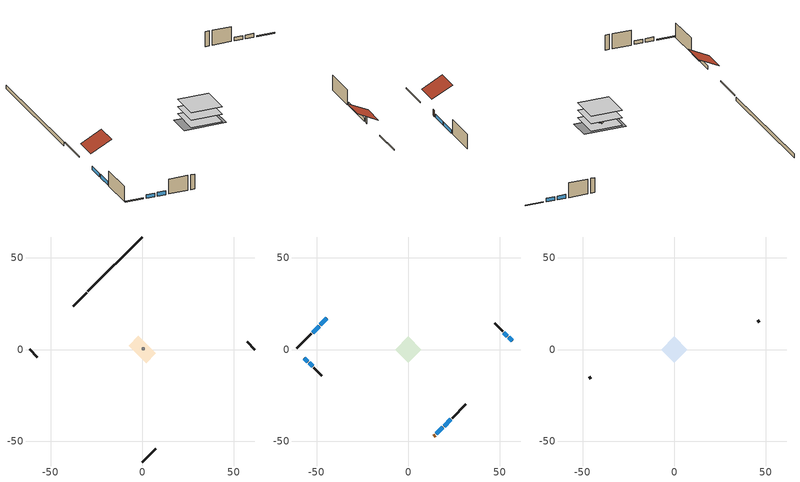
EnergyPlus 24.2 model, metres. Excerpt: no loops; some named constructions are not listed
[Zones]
central ac and furnace airloop ret air zone
 floor adiabatic (AdiabaticConst): 0,0 0,1 1,1 1,0 z0
 wall adiabatic (AdiabaticConst): 0,1 0,0 1,0 1,1 0,1 z0:1
 ceiling adiabatic (AdiabaticConst): 1,0 1,1 0,1 0,0 z1
crawlspace - vented
 floor foundation (Slab1 construction): -7.42,2.12 -2.12,7.42 7.42,-2.12 2.12,-7.42 z-0.91
 wall outside (RimJoist1 construction): -30.35,31.01 -37.7,23.67 z0.3:0.61
 wall outside (RimJoist2 construction): 61.36,0 57.27,4.09 z0.3:0.61
 wall outside (RimJoist3 construction): 0,-61.36 7.35,-54.01 z0.3:0.61
 wall outside (RimJoist4 construction): -61.36,0 -57.27,-4.09 z0.3:0.61
 wall foundation (FoundationWall1 construction): 0,61.36 -29.69,31.67 z-0.91:0.3
conditioned space
 floor to crawlspace - vented (Floor1 construction): -7.11,0 0,7.11 7.11,0 0,-7.11 z0.3
 floor adiabatic (AdiabaticFloorConstruction): -7.11,0 0,7.11 7.11,0 0,-7.11 z2.74
 wall outside (AdiabaticWallConstruction 1): 13.98,-47.38 14.63,-46.73 z0.3:2.34
 wall outside (AdiabaticWallConstruction): -44.33,17.03 -47.95,13.41 / -48.6,12.76 -52.22,9.14 / 19.51,-41.85 23.27,-38.09 z0.3:1.46; 56.61,4.75 54.7,6.66 / 54.04,7.32 52.14,9.22 / -56.61,-4.75 -54.7,-6.66 / -54.04,-7.32 -52.14,-9.22 z0.3:1.52; 15.28,-46.08 18.85,-42.51 z0.3:1.43
 wall outside (Wall1 construction): -52.88,8.48 -60.7,0.66 z0.3:5.18
 wall outside (Wall2 construction): 51.48,9.88 47.13,14.23 z0.3:5.18
 wall outside (Wall3 construction): 23.92,-37.44 31.48,-29.88 z0.3:5.18
 wall outside (Wall4 construction): -51.48,-9.88 -47.13,-14.23 z0.3:5.18
 window (WindowConstruction): -44.33,17.03 -47.95,13.41 z0.3:1.46
 window (WindowConstruction 1): -48.6,12.76 -52.22,9.14 z0.3:1.46
 window (WindowConstruction 2): 56.61,4.75 54.7,6.66 z0.3:1.52
 window (WindowConstruction 3): 54.04,7.32 52.14,9.22 z0.3:1.52
 window (WindowConstruction 4): 15.29,-46.08 18.85,-42.51 z0.3:1.43
 window (WindowConstruction 5): 19.51,-41.85 23.27,-38.09 z0.3:1.46
 window (WindowConstruction 6): -56.61,-4.75 -54.7,-6.66 z0.3:1.52
 window (WindowConstruction 7): -54.04,-7.32 -52.14,-9.22 z0.3:1.52
 door (Door): 13.98,-47.38 14.63,-46.73 z0.3:2.34
 ceiling adiabatic (AdiabaticFloorConstruction): 0,-7.11 7.11,0 0,7.11 -7.11,0 z2.74
attic - vented
 floor to conditioned space (Floor2 construction Reversed): -7.11,0 0,7.11 7.11,0 0,-7.11 z5.18
 wall outside (Wall5 construction): 46.47,14.89 45.46,15.91 z0.3:5.18
 wall outside (Wall6 construction): -46.47,-14.89 -45.46,-15.91 z0.3:5.18
 roof outside (Roof1 construction): -43.67,17.69,5.18 -38.91,12.93,8.55 -33.59,18.25,8.55 -38.35,23.01,5.18
 roof outside (Roof2 construction): 13.33,-48.04,5.18 8.57,-43.28,8.55 3.25,-48.6,8.55 8.01,-53.35,5.18
[Material] Roughness=Rough; Thermal Absorptance=0.9
Name | Thickness {m} | Conductivity {W/m-K} | Density {kg/m3} | Specific Heat {J/kg-K} | Solar Absorptance | Visible Absorptance
ceiling loosefill ins | 0.254 | 0.0480833 | 16.02 | 1046.75 | 0.7 | 0.7
ceiling stud and cavity | 0.1397 | 0.104117 | 65.682 | 1177.47 | 0.7 | 0.7
floor covering | 0.0127 | 0.0433444 | 54.468 | 1339.84 | 0.6 | 0.6
floor stud and cavity | 0.1397 | 0.923637 | 92.3553 | 1139.71 | 0.7 | 0.7
gypsum board | 0.0127 | 0.160291 | 801 | 837.4 | 0.6 | 0.6
osb sheathing 0.75 in. | 0.01905 | 0.115458 | 512.64 | 1214.23 | 0.7 | 0.7
[Construction]
Floor1 construction Reversed: floor covering, osb sheathing 0.75 in., floor stud and cavity
Floor2 construction: ceiling loosefill ins, ceiling stud and cavity, gypsum board
[EnergyManagementSystem:Program]
infil_program: Set p_m = 0.14; Set p_s = 0.22; Set s_m = 270; Set s_s = 370; Set z_m = 9.99744; Set z_s = 4.8768; Set f_t = (((s_m/z_m)^p_m)*((z_s/s_s)^p_s)); Set Tdiff = tin_s-tout_s; Set dT = @Abs Tdiff; Set c = 0.2667; Set Cs = 0.0872; Set Cw = 0.1017; Set n = 0.65; Set sft = (f_t*0.5); Set temp1 = ((c*Cw)*((sft*site_vw_s)^(2*n)))^2; Set Qinf = (((c*Cs*(dT^n))^2)+temp1)^0.5; Set Qinf = (@Max Qinf 0); Set mech_vent_house_fan_sensible_load_act = 0.0; Set mech_vent_house_fan_latent_load_act = 0.0; Set OASupInPb = out_pb_s; Set OASupInTemp = tout_s; Set OASupInW = out_wt_s; Set OASupRho = (@RhoAirFnPbTdbW OASupInPb OASupInTemp OASupInW); Set OASupCp = (@CpAirFnW OASupInW); Set OASupInEnth = (@HFnTdbW OASupInTemp OASupInW); Set ZoneTemp = tin_s; Set ZoneW = win_s; Set ZoneCp = (@CpAirFnW ZoneW); Set ZoneAirEnth = (@HFnTdbW ZoneTemp ZoneW); Set mech_vent_house_fan_cfis_act = 0.0; Set QWHV_cfis_sup = 0.0; Set QWHV_cfis_suppl_sup = 0.0; Set QWHV_cfis_suppl_exh = 0.0; Set Qrange = 0; Set Qrange = Qrange + 0.04719 * mech_vent_range_fan_0_sch_s; Set Qbath = 0; Set Qbath = Qbath + 0.04719 * mech_vent_bath_fan_0_sch_s; Set Qdryer = 0; Set Qdryer = Qdryer + 0.11042 * clothes_dryer_exhaust_0_sch_s; Set QWHV_sup = 0.0; Set QWHV_exh = 0.0; Set Qsupply = QWHV_sup + QWHV_cfis_sup + QWHV_cfis_suppl_sup; Set Qexhaust = Qrange + Qbath + Qdryer + QWHV_exh + QWHV_cfis_suppl_exh; Set Qfan = (@Max Qexhaust Qsupply); Set Qducts = 0; Set Qducts = Qducts - central_ac_and_furnace_airloop_0_DuctImbalLkSupFanEquivCond; Set Qducts = Qducts + central_ac_and_furnace_airloop_0_DuctImbalLkExhFanEquivCond; If Qducts < 0; Set Qsupply = Qsupply - Qducts; Else; Set Qexhaust = Qexhaust + Qducts; EndIf; Set Qfan_with_ducts = (@Max Qexhaust Qsupply); Set Qimb = (@Abs (Qsupply - Qexhaust)); If Qinf + Qimb > 0; Set Qtot = Qfan_with_ducts + (Qinf^2) / (Qinf + Qimb); Else; Set Qtot = Qfan_with_ducts; EndIf; Set Qinf_adj = Qtot - Qfan; Set infil_flow_act = Qinf_adj; Set infil_program_Qinf = Qinf_adj; Set infil_program_Qfan = Qfan; Set Qload = Qfan; Set Effectiveness_Sens = 0.0; Set Effectiveness_Lat = 0.0; Set Fan_MFR = Qload * OASupRho; Set ZoneInEnth = OASupInEnth; Set ZoneInTemp = OASupInTemp; Set FanTotalToCond = Fan_MFR * (ZoneInEnth - ZoneAirEnth); Set FanSensToCond = Fan_MFR * ZoneCp * (ZoneInTemp - ZoneTemp); Set FanLatToCond = FanTotalToCond - FanSensToCond; Set mech_vent_house_fan_sensible_load_act = mech_vent_house_fan_sensible_load_act + FanSensToCond; Set mech_vent_house_fan_latent_load_act = mech_vent_house_fan_latent_load_act + FanLatToCond
unmet_hours_program: Set htg_unmet_hours = 0; Set clg_unmet_hours = 0; Set unit_htg_unmet_hours = 0; If ((DayOfYear >= 1) && (DayOfYear <= 365)); Set unit_htg_unmet_hours = unit_htg_unmet_hours + conditioned_space_htg_unmet_s; If unit_htg_unmet_hours > htg_unmet_hours; Set htg_unmet_hours = unit_htg_unmet_hours; EndIf; EndIf; Set unit_clg_unmet_hours = 0; If ((DayOfYear >= 1) && (DayOfYear <= 365)); Set unit_clg_unmet_hours = unit_clg_unmet_hours + conditioned_space_clg_unmet_s; If unit_clg_unmet_hours > clg_unmet_hours; Set clg_unmet_hours = unit_clg_unmet_hours; EndIf; EndIf
water_heater_Control: Set water_heater_HPWHSchedOverride = water_heater_T_set; If (water_heater_amb_temp<5.56) || (water_heater_amb_temp>48.89); Set water_heater_UESchedOverride = water_heater_T_set; Set water_heater_LESchedOverride = water_heater_T_set; Else; Set water_heater_UESchedOverride = water_heater_T_set - 9.0; Set water_heater_LESchedOverride = 0; EndIf
water_heater_hpwh_EC_adj: If WarmupFlag == 0; Set dhw_e_cons = water_heater_tank_energy + water_heater_tank_on_cycle_parasitic + water_heater_tank_off_cycle_parasitic + water_heater_coil_energy + water_heater_fan_energy; Set water_heater_hpwh_ec_adj_act = 0.0 * dhw_e_cons / 1; EndIf
water_heater_InletAir: Set water_heater_Tamb_act = water_heater_amb_temp; Set water_heater_RHamb_act = 0; Set water_heater_RHamb_act = water_heater_RHamb_act + (water_heater_amb_rh / 100) / 1; Set water_heater_sens_act = (0 - water_heater_sens_cool - (water_heater_tl + water_heater_fan_pwr)) / 1; Set water_heater_lat_act = (0 - water_heater_lat_cool) / 1
[EnergyManagementSystem:Subroutine]
central_ac_and_furnace_airloop_0_duct_subroutine: Set AH_MFR = central_ac_and_furnace_airloop_AH_MFR / 1; If AH_MFR > 0; Set AH_Tout = central_ac_and_furnace_airloop_AH_Tout; Set AH_Wout = central_ac_and_furnace_airloop_AH_Wout; Set RA_T = central_ac_and_furnace_airloop_RA_T; Set RA_W = central_ac_and_furnace_airloop_Ra_W; Set Fan_RTF = central_ac_and_furnace_airloop_Fan_RTF; Set DZ_T = central_ac_and_furnace_airloop_0_DZ_T; Set DZ_W = central_ac_and_furnace_airloop_0_DZ_W; Set AH_VFR = central_ac_and_furnace_airloop_AH_VFR / 1; Set h_SA = (@HFnTdbW AH_Tout AH_Wout); Set h_RA = (@HFnTdbW RA_T RA_W); Set h_fg = (@HfgAirFnWTdb AH_Wout AH_Tout); Set h_DZ = (@HFnTdbW DZ_T DZ_W); Set air_cp = 1006.0; Set f_sup = 0.067; Set f_ret = 0.033; Set sup_lk_mfr = f_sup * AH_MFR; Set ret_lk_mfr = f_ret * AH_MFR; Set SupTotLkToCond = sup_lk_mfr*(h_RA - h_SA); Set SupLatLkToCond = sup_lk_mfr*h_fg*(RA_W-AH_Wout); Set SupSensLkToCond = SupTotLkToCond-SupLatLkToCond; Set supply_ua = 136.917; Set eTm = 0-((Fan_RTF/(AH_MFR*air_cp))*supply_ua); Set t_sup = DZ_T+((AH_Tout-DZ_T)*(@Exp eTm)); Set SupCondToCond = AH_MFR*air_cp*(t_sup-AH_Tout); Set SupCondToDZ = 0-SupCondToCond; Set return_ua = 50.71; Set eTm = 0-((Fan_RTF/(AH_MFR*air_cp))*return_ua); Set t_ret = DZ_T+((RA_T-DZ_T)*(@Exp eTm)); Set RetCondToRP = AH_MFR*air_cp*(t_ret-RA_T); Set RetCondToDZ = 0-RetCondToRP; Set RetLatLkToRP = 0; Set RetSensLkToRP = ret_lk_mfr*air_cp*(DZ_T-RA_T); Set SupTotLkToDZ = sup_lk_mfr*(h_SA-h_DZ); Set SupLatLkToDZ = sup_lk_mfr*h_fg*(AH_Wout-DZ_W); Set SupSensLkToDZ = SupTotLkToDZ-SupLatLkToDZ; Set FracOutsideToCond = 1.0; Set FracOutsideToDZ = 0.0; Set FracCondToOutside = 0.0; Set FracDZToOutside = 1.0; Set FracDZToCond = 0.0; Set FracCondToDZ = 0.0; Set lk_imbal_vfr = @ABS(f_sup - f_ret) * AH_VFR; Set ImbalLkCondToDZ = lk_imbal_vfr * FracCondToDZ; Set ImbalLkDZToCond = lk_imbal_vfr * FracDZToCond; Set ImbalLkOutsideToCond = lk_imbal_vfr * FracOutsideToCond; Set ImbalLkOutsideToDZ = lk_imbal_vfr * FracOutsideToDZ; Set ImbalLkCondToOutside = lk_imbal_vfr * FracCondToOutside; Set ImbalLkDZToOutside = lk_imbal_vfr * FracDZToOutside; Else; Set SupLatLkToCond = 0; Set SupSensLkToCond = 0; Set SupCondToCond = 0; Set RetCondToRP = 0; Set RetLatLkToRP = 0; Set RetSensLkToRP = 0; Set RetCondToDZ = 0; Set SupCondToDZ = 0; Set SupLatLkToDZ = 0; Set SupSensLkToDZ = 0; Set ImbalLkCondToDZ = 0; Set ImbalLkDZToCond = 0; Set ImbalLkOutsideToCond = 0; Set ImbalLkOutsideToDZ = 0; Set ImbalLkCondToOutside = 0; Set ImbalLkDZToOutside = 0; EndIf; Set central_ac_and_furnace_airloop_0_SupLatLkToCond = SupLatLkToCond; Set central_ac_and_furnace_airloop_0_SupSensLkToCond = SupSensLkToCond; Set central_ac_and_furnace_airloop_0_SupCondToLv = SupCondToCond; Set central_ac_and_furnace_airloop_0_RetCondToRP = RetCondToRP; Set central_ac_and_furnace_airloop_0_RetLatLkToRP = RetLatLkToRP; Set central_ac_and_furnace_airloop_0_RetSensLkToRP = RetSensLkToRP; Set central_ac_and_furnace_airloop_0_RetCondToDZ = RetCondToDZ; Set central_ac_and_furnace_airloop_0_SupCondToDZ = SupCondToDZ; Set central_ac_and_furnace_airloop_0_SupLatLkToDZ = SupLatLkToDZ; Set central_ac_and_furnace_airloop_0_SupSensLkToDZ = SupSensLkToDZ; Set central_ac_and_furnace_airloop_0_ZoneMixCondToDZ = ImbalLkCondToDZ; Set central_ac_and_furnace_airloop_0_ZoneMixDZToCond = ImbalLkDZToCond; Set central_ac_and_furnace_airloop_0_DuctImbalLkSupFanEquivCond = ImbalLkCondToOutside; Set central_ac_and_furnace_airloop_0_DuctImbalLkExhFanEquivCond = ImbalLkOutsideToCond; Set central_ac_and_furnace_airloop_0_DuctImbalLkSupFanEquivDZ = ImbalLkDZToOutside; Set central_ac_and_furnace_airloop_0_DuctImbalLkExhFanEquivDZ = ImbalLkOutsideToDZ
[EnergyManagementSystem:ProgramCallingManager]
central_ac_and_furnace_airloop_0_duct_program_calling_manager: EndOfSystemTimestepAfterHVACReporting; central_ac_and_furnace_airloop_0_duct_program
central_ac_and_furnace_supply_fan_disaggregate_program_calling_manager: EndOfSystemTimestepBeforeHVACReporting; central_ac_and_furnace_supply_fan_disaggregate_program
central_ac_and_furnace_supply_fan_disaggregate_program_calling_manager 1: EndOfSystemTimestepBeforeHVACReporting; central_ac_and_furnace_supply_fan_disaggregate_program_1
component_loads_program_calling_manager: EndOfZoneTimestepAfterZoneReporting; component_loads_program
crawlspace_vented_1_duct_leakage_imbalance_infil_program_calling_manager: BeginZoneTimestepAfterInitHeatBalance; crawlspace_vented_1_duct_leakage_imbalance_infil_program
fridge_schedule_program_calling_manager: BeginZoneTimestepAfterInitHeatBalance; fridge_schedule_program
infil_program_calling_manager: BeginZoneTimestepAfterInitHeatBalance; infil_program
natural_vent_program_calling_manager: BeginZoneTimestepAfterInitHeatBalance; natural_vent_program
total_airflows_program_calling_manager: EndOfZoneTimestepAfterZoneReporting; total_airflows_program
total_loads_program_calling_manager: EndOfZoneTimestepAfterZoneReporting; total_loads_program
unmet_hours_program_calling_manager: EndOfZoneTimestepBeforeZoneReporting; unmet_hours_program
water_heater_hpwh_EC_adj_ProgramManager: EndOfSystemTimestepBeforeHVACReporting; water_heater_hpwh_EC_adj
water_heater_ProgramManager: InsideHVACSystemIterationLoop; water_heater_Control; water_heater_InletAir
[EnergyManagementSystem:OutputVariable]
Name | EMS Variable | Type of Data in Variable | Update Frequency | EMS Program or Subroutine | Units
central ac and furnace supply fan disaggregate clg | central_ac_and_furnace_supply_fan_clg | Summed | SystemTimestep | central_ac_and_furnace_supply_fan_disaggregate_program | J
central ac and furnace supply fan disaggregate htg primary | central_ac_and_furnace_supply_fan_primary_htg | Summed | SystemTimestep | central_ac_and_furnace_supply_fan_disaggregate_program_1 | J
loads_htg_tot_peakload_outvar; loads_htg_tot_annual_outvar; loads_htg_tot_timeseries_outvar | loads_htg_tot | Summed | ZoneTimestep | total_loads_program | J
loads_clg_tot_peakload_outvar; loads_clg_tot_annual_outvar; loads_clg_tot_timeseries_outvar | loads_clg_tot | Summed | ZoneTimestep | total_loads_program | J
htg_unmet_hours_annual_outvar; htg_unmet_hours_timeseries_outvar | htg_unmet_hours | Summed | ZoneTimestep | unmet_hours_program | hr
clg_unmet_hours_annual_outvar; clg_unmet_hours_timeseries_outvar | clg_unmet_hours | Summed | ZoneTimestep | unmet_hours_program | hr
loads_htg_roofs_annual_outvar; loads_htg_roofs_timeseries_outvar | loads_htg_roofs | Summed | ZoneTimestep | component_loads_program | J
loads_htg_ceilings_annual_outvar; loads_htg_ceilings_timeseries_outvar | loads_htg_ceilings | Summed | ZoneTimestep | component_loads_program | J
loads_htg_walls_annual_outvar; loads_htg_walls_timeseries_outvar | loads_htg_walls | Summed | ZoneTimestep | component_loads_program | J
loads_htg_rim_joists_annual_outvar; loads_htg_rim_joists_timeseries_outvar | loads_htg_rim_joists | Summed | ZoneTimestep | component_loads_program | J
loads_htg_foundation_walls_annual_outvar; loads_htg_foundation_walls_timeseries_outvar | loads_htg_foundation_walls | Summed | ZoneTimestep | component_loads_program | J
loads_htg_doors_annual_outvar; loads_htg_doors_timeseries_outvar | loads_htg_doors | Summed | ZoneTimestep | component_loads_program | J
loads_htg_windows_conduction_annual_outvar; loads_htg_windows_conduction_timeseries_outvar | loads_htg_windows_conduction | Summed | ZoneTimestep | component_loads_program | J
loads_htg_windows_solar_annual_outvar; loads_htg_windows_solar_timeseries_outvar | loads_htg_windows_solar | Summed | ZoneTimestep | component_loads_program | J
loads_htg_skylights_conduction_annual_outvar; loads_htg_skylights_conduction_timeseries_outvar | loads_htg_skylights_conduction | Summed | ZoneTimestep | component_loads_program | J
loads_htg_skylights_solar_annual_outvar; loads_htg_skylights_solar_timeseries_outvar | loads_htg_skylights_solar | Summed | ZoneTimestep | component_loads_program | J
loads_htg_floors_annual_outvar; loads_htg_floors_timeseries_outvar | loads_htg_floors | Summed | ZoneTimestep | component_loads_program | J
loads_htg_slabs_annual_outvar; loads_htg_slabs_timeseries_outvar | loads_htg_slabs | Summed | ZoneTimestep | component_loads_program | J
loads_htg_internal_mass_annual_outvar; loads_htg_internal_mass_timeseries_outvar | loads_htg_internal_mass | Summed | ZoneTimestep | component_loads_program | J
loads_htg_infil_annual_outvar; loads_htg_infil_timeseries_outvar | loads_htg_infil | Summed | ZoneTimestep | component_loads_program | J
loads_htg_natvent_annual_outvar; loads_htg_natvent_timeseries_outvar | loads_htg_natvent | Summed | ZoneTimestep | component_loads_program | J
loads_htg_mechvent_annual_outvar; loads_htg_mechvent_timeseries_outvar | loads_htg_mechvent | Summed | ZoneTimestep | component_loads_program | J
loads_htg_whf_annual_outvar; loads_htg_whf_timeseries_outvar | loads_htg_whf | Summed | ZoneTimestep | component_loads_program | J
loads_htg_ducts_annual_outvar; loads_htg_ducts_timeseries_outvar | loads_htg_ducts | Summed | ZoneTimestep | component_loads_program | J
loads_htg_intgains_annual_outvar; loads_htg_intgains_timeseries_outvar | loads_htg_intgains | Summed | ZoneTimestep | component_loads_program | J
loads_htg_lighting_annual_outvar; loads_htg_lighting_timeseries_outvar | loads_htg_lighting | Summed | ZoneTimestep | component_loads_program | J
loads_clg_roofs_annual_outvar; loads_clg_roofs_timeseries_outvar | loads_clg_roofs | Summed | ZoneTimestep | component_loads_program | J
loads_clg_ceilings_annual_outvar; loads_clg_ceilings_timeseries_outvar | loads_clg_ceilings | Summed | ZoneTimestep | component_loads_program | J
loads_clg_walls_annual_outvar; loads_clg_walls_timeseries_outvar | loads_clg_walls | Summed | ZoneTimestep | component_loads_program | J
loads_clg_rim_joists_annual_outvar; loads_clg_rim_joists_timeseries_outvar | loads_clg_rim_joists | Summed | ZoneTimestep | component_loads_program | J
loads_clg_foundation_walls_annual_outvar; loads_clg_foundation_walls_timeseries_outvar | loads_clg_foundation_walls | Summed | ZoneTimestep | component_loads_program | J
loads_clg_doors_annual_outvar; loads_clg_doors_timeseries_outvar | loads_clg_doors | Summed | ZoneTimestep | component_loads_program | J
loads_clg_windows_conduction_annual_outvar; loads_clg_windows_conduction_timeseries_outvar | loads_clg_windows_conduction | Summed | ZoneTimestep | component_loads_program | J
loads_clg_windows_solar_annual_outvar; loads_clg_windows_solar_timeseries_outvar | loads_clg_windows_solar | Summed | ZoneTimestep | component_loads_program | J
loads_clg_skylights_conduction_annual_outvar; loads_clg_skylights_conduction_timeseries_outvar | loads_clg_skylights_conduction | Summed | ZoneTimestep | component_loads_program | J
loads_clg_skylights_solar_annual_outvar; loads_clg_skylights_solar_timeseries_outvar | loads_clg_skylights_solar | Summed | ZoneTimestep | component_loads_program | J
loads_clg_floors_annual_outvar; loads_clg_floors_timeseries_outvar | loads_clg_floors | Summed | ZoneTimestep | component_loads_program | J
loads_clg_slabs_annual_outvar; loads_clg_slabs_timeseries_outvar | loads_clg_slabs | Summed | ZoneTimestep | component_loads_program | J
loads_clg_internal_mass_annual_outvar; loads_clg_internal_mass_timeseries_outvar | loads_clg_internal_mass | Summed | ZoneTimestep | component_loads_program | J
loads_clg_infil_annual_outvar; loads_clg_infil_timeseries_outvar | loads_clg_infil | Summed | ZoneTimestep | component_loads_program | J
loads_clg_natvent_annual_outvar; loads_clg_natvent_timeseries_outvar | loads_clg_natvent | Summed | ZoneTimestep | component_loads_program | J
loads_clg_mechvent_annual_outvar; loads_clg_mechvent_timeseries_outvar | loads_clg_mechvent | Summed | ZoneTimestep | component_loads_program | J
loads_clg_whf_annual_outvar; loads_clg_whf_timeseries_outvar | loads_clg_whf | Summed | ZoneTimestep | component_loads_program | J
loads_clg_ducts_annual_outvar; loads_clg_ducts_timeseries_outvar | loads_clg_ducts | Summed | ZoneTimestep | component_loads_program | J
loads_clg_intgains_annual_outvar; loads_clg_intgains_timeseries_outvar | loads_clg_intgains | Summed | ZoneTimestep | component_loads_program | J
loads_clg_lighting_annual_outvar; loads_clg_lighting_timeseries_outvar | loads_clg_lighting | Summed | ZoneTimestep | component_loads_program | J
total_infil_flow_rate_timeseries_outvar | total_infil_flow_rate | Averaged | ZoneTimestep | total_airflows_program | m^3/s
total_mechvent_flow_rate_timeseries_outvar | total_mechvent_flow_rate | Averaged | ZoneTimestep | total_airflows_program | m^3/s
total_natvent_flow_rate_timeseries_outvar | total_natvent_flow_rate | Averaged | ZoneTimestep | total_airflows_program | m^3/s
total_whf_flow_rate_timeseries_outvar | total_whf_flow_rate | Averaged | ZoneTimestep | total_airflows_program | m^3/s
[Schedule:Day:Interval]
cooling season schedule day; cooling season schedule day 2; cooling season schedule default day; natural vent schedule default day: No, 24:00, 0
cooling season schedule day 1; natural vent schedule day: No, 24:00, 1
exterior lighting schedule day 10: No, 01:00, 0.552381, 03:00, 0.510952, 05:00, 0.483333, 06:00, 0.538571, 07:00, 0.607619, 08:00, 0.56619, 09:00, 0.428095, 10:00, 0.345238, 12:00, 0.331429, 13:00, 0.345238, 14:00, 0.386667, 15:00, 0.414286, 16:00, 0.483333, 17:00, 0.607619, 18:00, 0.773333, 19:00, 0.88381, 20:00, 0.939048, 21:00, 0.966667, 22:00, 0.897619, 23:00, 0.773333, 24:00, 0.649048
exterior lighting schedule day 11: No, 01:00, 0.571429, 03:00, 0.528571, 05:00, 0.5, 06:00, 0.557143, 07:00, 0.628571, 08:00, 0.585714, 09:00, 0.442857, 10:00, 0.357143, 12:00, 0.342857, 13:00, 0.357143, 14:00, 0.4, 15:00, 0.428571, 16:00, 0.5, 17:00, 0.628571, 18:00, 0.8, 19:00, 0.914286, 20:00, 0.971429, 21:00, 1, 22:00, 0.928571, 23:00, 0.8, 24:00, 0.671429
exterior lighting schedule day 9: No, 01:00, 0.509524, 03:00, 0.47131, 05:00, 0.445833, 06:00, 0.496786, 07:00, 0.560476, 08:00, 0.522262, 09:00, 0.394881, 10:00, 0.318452, 12:00, 0.305714, 13:00, 0.318452, 14:00, 0.356667, 15:00, 0.382143, 16:00, 0.445833, 17:00, 0.560476, 18:00, 0.713333, 19:00, 0.815238, 20:00, 0.86619, 21:00, 0.891667, 22:00, 0.827976, 23:00, 0.713333, 24:00, 0.59869
[Schedule:Week:Daily]
cooling season schedule Week Rule - Jan1-May26: cooling season schedule day, cooling season schedule day, cooling season schedule day, cooling season schedule day, cooling season schedule day, cooling season schedule day, cooling season schedule day, cooling season schedule default day, cooling season schedule default day, cooling season schedule default day, cooling season schedule default day, cooling season schedule default day
cooling season schedule Week Rule - May27-Jun2: cooling season schedule day, cooling season schedule day, cooling season schedule day, cooling season schedule day, cooling season schedule day, cooling season schedule day 1, cooling season schedule day 1, cooling season schedule default day, cooling season schedule default day, cooling season schedule default day, cooling season schedule default day, cooling season schedule default day
cooling season schedule Week Rule - Jun3-Sep29: cooling season schedule day 1, cooling season schedule day 1, cooling season schedule day 1, cooling season schedule day 1, cooling season schedule day 1, cooling season schedule day 1, cooling season schedule day 1, cooling season schedule default day, cooling season schedule default day, cooling season schedule default day, cooling season schedule default day, cooling season schedule default day
cooling season schedule Week Rule - Sep30-Oct6: cooling season schedule day 1, cooling season schedule day 2, cooling season schedule day 2, cooling season schedule day 2, cooling season schedule day 2, cooling season schedule day 2, cooling season schedule day 2, cooling season schedule default day, cooling season schedule default day, cooling season schedule default day, cooling season schedule default day, cooling season schedule default day
cooling season schedule Week Rule - Oct7-Dec31: cooling season schedule day 2, cooling season schedule day 2, cooling season schedule day 2, cooling season schedule day 2, cooling season schedule day 2, cooling season schedule day 2, cooling season schedule day 2, cooling season schedule default day, cooling season schedule default day, cooling season schedule default day, cooling season schedule default day, cooling season schedule default day
natural vent schedule Week Rule - Jan1-Jan6: natural vent schedule day, natural vent schedule day, natural vent schedule default day, natural vent schedule day, natural vent schedule default day, natural vent schedule day, natural vent schedule default day, natural vent schedule default day, natural vent schedule default day, natural vent schedule default day, natural vent schedule default day, natural vent schedule default day
natural vent schedule Week Rule - Jan7-Dec31: natural vent schedule default day, natural vent schedule day, natural vent schedule default day, natural vent schedule day, natural vent schedule default day, natural vent schedule day, natural vent schedule default day, natural vent schedule default day, natural vent schedule default day, natural vent schedule default day, natural vent schedule default day, natural vent schedule default day
[Schedule:Year]
cooling season schedule: cooling season schedule Week Rule - Jan1-May26, 1, 1, 5, 26, cooling season schedule Week Rule - May27-Jun2, 5, 27, 6, 2, cooling season schedule Week Rule - Jun3-Sep29, 6, 3, 9, 29, cooling season schedule Week Rule - Sep30-Oct6, 9, 30, 10, 6, cooling season schedule Week Rule - Oct7-Dec31, 10, 7, 12, 31
natural vent schedule: natural vent schedule Week Rule - Jan1-Jan6, 1, 1, 1, 6, natural vent schedule Week Rule - Jan7-Dec31, 1, 7, 12, 31
[Schedule:File]
hot_water_dishwasher: File=in.schedules.csv; Column Number=5; Rows to Skip at Top=1; Number of Hours of Data=8760; Column Separator=Comma; Interpolate to Timestep=Yes; Minutes per Item=15; Adjust Schedule for Daylight Savings=Yes
